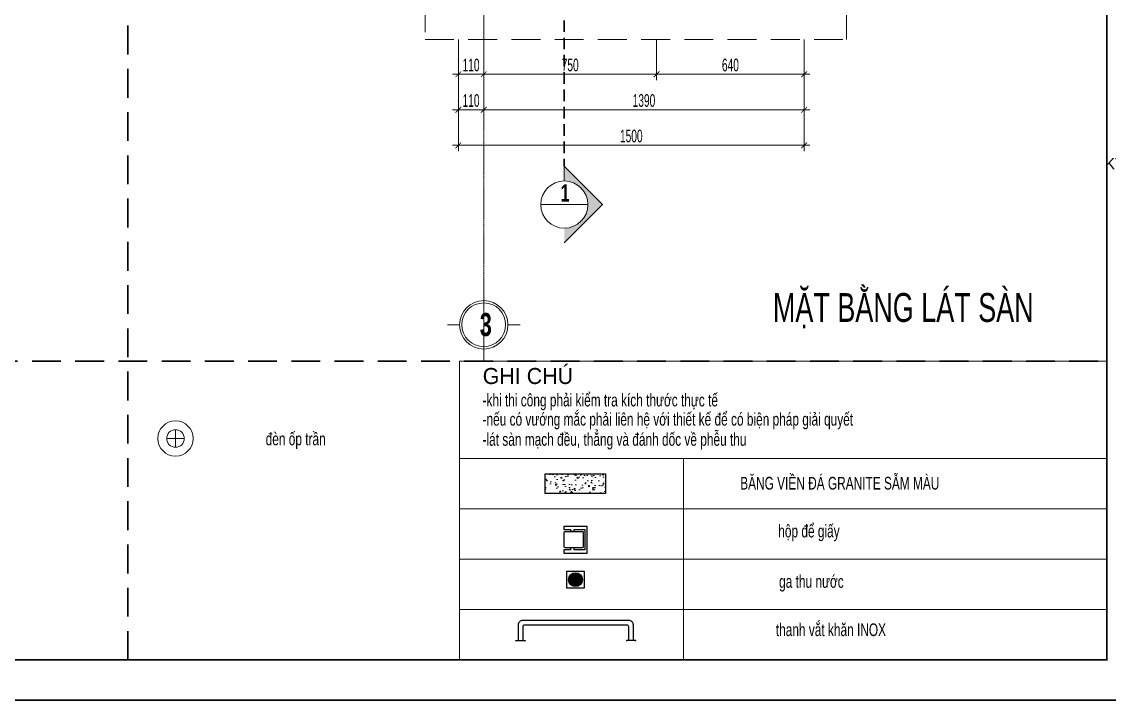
# Model space of a CAD drawing. Header units: millimetres. Extents: x 1336014 to 2939047, y -333549 to -60566.
# Drawn here: x 1410473 to 1415191, y -206472 to -203531 of the extents above; entities that cross this region are included whole.
import ezdxf
from ezdxf.enums import TextEntityAlignment as Align

# ---------------------------------------------------------------- set-up
doc = ezdxf.new("R2010")
doc.units = ezdxf.units.MM
doc.header["$MEASUREMENT"] = 0
for name, pattern in [('$1$HIDDEN', [0.375, 0.25, -0.125]), ('CENTER2', [1.125, 0.75, -0.125, 0.125, -0.125]), ('HIDDEN', [0.375, 0.25, -0.125])]:
    doc.linetypes.add(name, pattern=pattern)
for name, color, linetype, lineweight in [('02.Thay', 145, 'Continuous', 15), ('05.Text', 253, 'Continuous', 18), ('08.Dim', 156, 'Continuous', 15), ('09.Hatch', 250, 'Continuous', 5), ('10.truc', 250, 'CENTER2', 20), ('11.Khung bo', 32, 'Continuous', 50), ('12.Khung', 36, 'Continuous', 25), ('AUDIT_I_140806231233-0', 7, 'Continuous', 5), ('CA-dim', 8, 'Continuous', 13), ('CA.dim 08', 8, 'Continuous', 13), ('CCA - TUONG', 7, 'Continuous', 35)]:
    doc.layers.add(name, color=color, linetype=linetype, lineweight=lineweight)
doc.layers.add('HACH', color=250, linetype='Continuous')
doc.layers.add('text', color=7, linetype='Continuous')
doc.layers.add('Tpl_Bound', color=1, linetype='Continuous', plot=False)
doc.styles.add('AVANTHB', font='')
doc.styles.add('CA.JSC1', font='', dxfattribs={"width": 0.8})
doc.styles.add('TT5_Ghi chu 1', font='', dxfattribs={"width": 0.7, "height": 240})
doc.styles.add('TT5_Text Dim', font='hoatbif.shx', dxfattribs={"width": 0.6})
doc.styles.add('VnAvantH', font='')
doc.styles.get('AVANTHB').set_extended_font_data('.VnAvantH', bold=True)
doc.styles.get('CA.JSC1').set_extended_font_data('.VnAvantH')
doc.styles.get('TT5_Ghi chu 1').set_extended_font_data('.VnBlackH')
doc.styles.get('VnAvantH').set_extended_font_data('.VnAvantH')
doc.dimstyles.new('TT5_Dim 1-25', dxfattribs={"dimscale": 25, "dimtxt": 2.2, "dimasz": 1, "dimexe": 1, "dimexo": 0, "dimgap": 0.5, "dimtad": 1, "dimdec": 0, "dimzin": 0, "dimdsep": 46, "dimtxsty": 'TT5_Text Dim', "dimblk": 'ARCHTICK', "dimcen": 0, "dimdle": 1, "dimclrd": 256, "dimclre": 256, "dimclrt": 1, "dimadec": 0, "dimazin": 0, "dimtfac": 0.015, "dimtdec": 0, "dimtix": 1, "dimtmove": 2, "dimatfit": 3, "dimldrblk": 'DOT', "dimfxl": 1, "dimtolj": 1, "dimtzin": 0, "dimlwd": -1, "dimlwe": -1, "dimarcsym": 1})

# ---------------------------------------------------------------- blocks, each defined once
blk = doc.blocks.new('100')
at = {"layer": '11.Khung bo', "const_width": 26.7}
blk.add_lwpolyline([(1860913, -945240), (1860913, -916940), (1896063, -916940), (1896063, -945240)], close=True, dxfattribs=at)
blk.add_lwpolyline([(1860913, -945240), (1860913, -916940), (1896063, -916940), (1896063, -945240)], close=True, dxfattribs=at)
blk.add_lwpolyline([(1860913, -945240), (1860913, -916940), (1896063, -916940), (1896063, -945240)], close=True, dxfattribs=at)
at = {"layer": '12.Khung'}
blk.add_lwpolyline([(1901579, -945940), (1901579, -916240), (1859580, -916240), (1859580, -945940)], close=True, dxfattribs=at)
blk.add_lwpolyline([(1901579, -945940), (1901579, -916240), (1859580, -916240), (1859580, -945940)], close=True, dxfattribs=at)
blk.add_lwpolyline([(1901579, -945940), (1901579, -916240), (1859580, -916240), (1859580, -945940)], close=True, dxfattribs=at)
at = {"layer": '05.Text', "style": 'VnAvantH'}
blk.add_text('KTS.lª thÕ trinh', height=198, dxfattribs=at).set_placement((1898428, -936733), align=Align.RIGHT)
blk = doc.blocks.new('dfgdgdggdg')
at = {"color": 147}
for p, q in [((-55, 0), (55, 0)), ((0, 55), (0, -55))]:
    blk.add_line(p, q, dxfattribs=at)
blk.add_circle((0, 0), 110)
blk.add_circle((0, 0), 55, dxfattribs=at)
blk = doc.blocks.new('WH1')
h = blk.add_hatch()
h.set_pattern_fill('HONEY', color=250, angle=-180, style=0)
h.set_pattern_definition([(180, (28744.471, 7941.3756), (-4.7625, -2.74963), [3.175, -6.35]), (300, (28744.471, 7941.3756), (4.76249943, -2.74963099), [3.175, -6.35]), (240, (28744.471, 7941.3756), (-5.7e-07, -5.49926099), [-6.35, 3.175])])
h.paths.add_polyline_path([(120.3, 70.5, 1), (23, 70.5, 1)])
for p, q in [((0, 0), (0, 141)), ((0, 141), (146, 141)), ((146, 141), (146, 0)), ((146, 0), (0, 0))]:
    blk.add_line(p, q)
blk.add_circle((71.6, 70.5), 58.6)
at = {"color": 8}
blk.add_circle((71.6, 70.5), 48.6, dxfattribs=at)
blk = doc.blocks.new('ewefw')
at = {"linetype": 'Continuous', "ltscale": 50}
for p, q in [((-29.8, -53.2), (-29.8, 69.1)), ((-29.8, 69.1), (109.8, 69.1)), ((109.8, 69.1), (109.8, -53.2)), ((93.1, 56), (-13, 56)), ((-13, 56), (-13, 1.7)), ((-13, 1.7), (-2.8, 1.7)), ((-2.8, 1.7), (-2.8, -17.8)), ((0, 44.9), (0.9, 48)), ((0, -44.9), (0, 44.9)), ((0.9, 48), (3.7, 49.8)), ((3.7, 49.8), (8.4, 50.4)), ((8.4, 50.4), (71.6, 50.4)), ((71.6, 50.4), (77.2, 49.8)), ((77.2, 49.8), (80.7, 48)), ((80.7, 48), (81.9, 44.9)), ((81.9, 44.9), (81.9, -44.9)), ((84.7, -17.8), (84.7, 1.7)), ((84.7, 1.7), (93.1, 1.7)), ((93.1, 1.7), (93.1, 56)), ((-13, -53.2), (-29.8, -53.2)), ((-2.8, -17.8), (-13, -17.8)), ((-13, -17.8), (-13, -53.2)), ((0.9, -49.5), (0, -44.9)), ((3.7, -52.3), (0.9, -49.5)), ((8.4, -53.2), (3.7, -52.3)), ((71.6, -53.2), (8.4, -53.2)), ((77.2, -52.3), (71.6, -53.2)), ((80.7, -49.5), (77.2, -52.3)), ((81.9, -44.9), (80.7, -49.5)), ((93.1, -17.8), (84.7, -17.8)), ((93.1, -53.2), (93.1, -17.8)), ((109.8, -53.2), (93.1, -53.2))]:
    blk.add_line(p, q, dxfattribs=at)
blk = doc.blocks.new('A$C3D407474')
for points in [[(0, 60), (0, 55), (60, 55), (60, 60)], [(780, 60), (780, 55), (720, 55), (720, 60)]]:
    blk.add_lwpolyline(points)
for points in [[(15, 55), (15, -45, 0.414214), (45, -75), (735, -75, 0.414214), (765, -45), (765, 55)], [(45, 55), (45, -35, 0.414214), (55, -45), (725, -45, 0.414214), (735, -35), (735, 55)]]:
    blk.add_lwpolyline(points, format="xyb")
blk = doc.blocks.new('_ARCHTICK')
at = {"const_width": 0.15}
blk.add_lwpolyline([(-0.5, -0.5), (0.5, 0.5)], dxfattribs=at)
blk = doc.blocks.new('*D1668')
at = {"layer": '08.Dim', "transparency": 16777216}
for p, q in [((1413227.2, -203607.5), (1413227.2, -203783.5)), ((1413867.2, -203607.5), (1413867.2, -203783.5)), ((1413892.2, -203758.5), (1413202.2, -203758.5))]:
    blk.add_line(p, q, dxfattribs=at)
at = {"layer": 'Defpoints', "color": 0, "transparency": 16777216}
for p in [(1413227.2, -203607.5), (1413867.2, -203607.5), (1413227.2, -203758.5)]:
    blk.add_point(p, dxfattribs=at)
at = {"layer": '08.Dim', "transparency": 16777216, "xscale": 25, "yscale": 25, "zscale": 25, "rotation": 180}
blk.add_blockref('_ARCHTICK', (1413227.2, -203758.5), dxfattribs=at)
at = {"layer": '08.Dim', "transparency": 16777216, "xscale": 25, "yscale": 25, "zscale": 25}
blk.add_blockref('_ARCHTICK', (1413867.2, -203758.5), dxfattribs=at)
at = {"layer": '08.Dim', "color": 1, "transparency": 16777216, "insert": (1413547.2, -203718.5), "char_height": 55, "attachment_point": 5, "style": 'TT5_Text Dim'}
blk.add_mtext('\\A1;640', dxfattribs=at)
blk = doc.blocks.new('_DOT')
blk.add_line((-0.5, 0), (-1, 0))
at = {"const_width": 0.5}
blk.add_lwpolyline([(-0.25, 0, 1), (0.25, 0, 1)], format="xyb", close=True, dxfattribs=at)
blk = doc.blocks.new('*D1669')
at = {"layer": '08.Dim', "transparency": 16777216}
for p, q in [((1412477.2, -203607.5), (1412477.2, -203783.5)), ((1413227.2, -203607.5), (1413227.2, -203783.5)), ((1413252.2, -203758.5), (1412452.2, -203758.5))]:
    blk.add_line(p, q, dxfattribs=at)
at = {"layer": 'Defpoints', "color": 0, "transparency": 16777216}
for p in [(1412477.2, -203607.5), (1413227.2, -203607.5), (1412477.2, -203758.5)]:
    blk.add_point(p, dxfattribs=at)
at = {"layer": '08.Dim', "transparency": 16777216, "xscale": 25, "yscale": 25, "zscale": 25, "rotation": 180}
blk.add_blockref('_ARCHTICK', (1412477.2, -203758.5), dxfattribs=at)
at = {"layer": '08.Dim', "transparency": 16777216, "xscale": 25, "yscale": 25, "zscale": 25}
blk.add_blockref('_ARCHTICK', (1413227.2, -203758.5), dxfattribs=at)
at = {"layer": '08.Dim', "color": 1, "transparency": 16777216, "insert": (1412852.2, -203718.5), "char_height": 55, "attachment_point": 5, "style": 'TT5_Text Dim'}
blk.add_mtext('\\A1;750', dxfattribs=at)
blk = doc.blocks.new('*D1670')
at = {"layer": '08.Dim', "transparency": 16777216}
for p, q in [((1412367.2, -203607.5), (1412367.2, -203783.5)), ((1412477.2, -203607.5), (1412477.2, -203783.5)), ((1412502.2, -203758.5), (1412342.2, -203758.5))]:
    blk.add_line(p, q, dxfattribs=at)
at = {"layer": 'Defpoints', "color": 0, "transparency": 16777216}
for p in [(1412367.2, -203607.5), (1412477.2, -203607.5), (1412367.2, -203758.5)]:
    blk.add_point(p, dxfattribs=at)
at = {"layer": '08.Dim', "transparency": 16777216, "xscale": 25, "yscale": 25, "zscale": 25, "rotation": 180}
blk.add_blockref('_ARCHTICK', (1412367.2, -203758.5), dxfattribs=at)
at = {"layer": '08.Dim', "transparency": 16777216, "xscale": 25, "yscale": 25, "zscale": 25}
blk.add_blockref('_ARCHTICK', (1412477.2, -203758.5), dxfattribs=at)
at = {"layer": '08.Dim', "color": 1, "transparency": 16777216, "insert": (1412422.2, -203718.5), "char_height": 55, "attachment_point": 5, "style": 'TT5_Text Dim'}
blk.add_mtext('\\A1;110', dxfattribs=at)
blk = doc.blocks.new('*D1671')
at = {"layer": '08.Dim', "transparency": 16777216}
for p, q in [((1412477.2, -203607.5), (1412477.2, -203937.5)), ((1413867.2, -203607.5), (1413867.2, -203937.5)), ((1413892.2, -203912.5), (1412452.2, -203912.5))]:
    blk.add_line(p, q, dxfattribs=at)
at = {"layer": 'Defpoints', "color": 0, "transparency": 16777216}
for p in [(1412477.2, -203607.5), (1413867.2, -203607.5), (1412477.2, -203912.5)]:
    blk.add_point(p, dxfattribs=at)
at = {"layer": '08.Dim', "transparency": 16777216, "xscale": 25, "yscale": 25, "zscale": 25, "rotation": 180}
blk.add_blockref('_ARCHTICK', (1412477.2, -203912.5), dxfattribs=at)
at = {"layer": '08.Dim', "transparency": 16777216, "xscale": 25, "yscale": 25, "zscale": 25}
blk.add_blockref('_ARCHTICK', (1413867.2, -203912.5), dxfattribs=at)
at = {"layer": '08.Dim', "color": 1, "transparency": 16777216, "insert": (1413172.2, -203872.5), "char_height": 55, "attachment_point": 5, "style": 'TT5_Text Dim'}
blk.add_mtext('\\A1;1390', dxfattribs=at)
blk = doc.blocks.new('*D1672')
at = {"layer": '08.Dim', "transparency": 16777216}
for p, q in [((1412367.2, -203607.5), (1412367.2, -203937.5)), ((1412477.2, -203607.5), (1412477.2, -203937.5)), ((1412502.2, -203912.5), (1412342.2, -203912.5))]:
    blk.add_line(p, q, dxfattribs=at)
at = {"layer": 'Defpoints', "color": 0, "transparency": 16777216}
for p in [(1412367.2, -203607.5), (1412477.2, -203607.5), (1412367.2, -203912.5)]:
    blk.add_point(p, dxfattribs=at)
at = {"layer": '08.Dim', "transparency": 16777216, "xscale": 25, "yscale": 25, "zscale": 25, "rotation": 180}
blk.add_blockref('_ARCHTICK', (1412367.2, -203912.5), dxfattribs=at)
at = {"layer": '08.Dim', "transparency": 16777216, "xscale": 25, "yscale": 25, "zscale": 25}
blk.add_blockref('_ARCHTICK', (1412477.2, -203912.5), dxfattribs=at)
at = {"layer": '08.Dim', "color": 1, "transparency": 16777216, "insert": (1412422.2, -203872.5), "char_height": 55, "attachment_point": 5, "style": 'TT5_Text Dim'}
blk.add_mtext('\\A1;110', dxfattribs=at)
blk = doc.blocks.new('*D1673')
at = {"layer": '08.Dim', "transparency": 16777216}
for p, q in [((1412367.2, -203607.5), (1412367.2, -204091.5)), ((1413867.2, -203607.5), (1413867.2, -204091.5)), ((1413892.2, -204066.5), (1412342.2, -204066.5))]:
    blk.add_line(p, q, dxfattribs=at)
at = {"layer": 'Defpoints', "color": 0, "transparency": 16777216}
for p in [(1412367.2, -203607.5), (1413867.2, -203607.5), (1412367.2, -204066.5)]:
    blk.add_point(p, dxfattribs=at)
at = {"layer": '08.Dim', "transparency": 16777216, "xscale": 25, "yscale": 25, "zscale": 25, "rotation": 180}
blk.add_blockref('_ARCHTICK', (1412367.2, -204066.5), dxfattribs=at)
at = {"layer": '08.Dim', "transparency": 16777216, "xscale": 25, "yscale": 25, "zscale": 25}
blk.add_blockref('_ARCHTICK', (1413867.2, -204066.5), dxfattribs=at)
at = {"layer": '08.Dim', "color": 1, "transparency": 16777216, "insert": (1413117.2, -204026.5), "char_height": 55, "attachment_point": 5, "style": 'TT5_Text Dim'}
blk.add_mtext('\\A1;1500', dxfattribs=at)
blk = doc.blocks.new('DANHTRUC')
for p, q in [((980383, -947347), (980383, -947137)), ((979963, -947767), (979753, -947767)), ((980803, -947767), (981013, -947767)), ((980383, -948187), (980383, -948397))]:
    blk.add_line(p, q)
for radius in [420, 380]:
    blk.add_circle((980383, -947767), radius)

msp = doc.modelspace()

# ---------------------------------------------------------------- hatches: boundary and pattern name
at = {"layer": '09.Hatch'}
msp.add_hatch(color=256, dxfattribs=at).paths.add_polyline_path([(1412826.7, -204221.1), (1412826.7, -204157.1), (1412993, -204323.4), (1412826.7, -204489.7), (1412826.7, -204425.7, 0.414214), (1412928.9, -204323.4, 0.414214)])
at = {"layer": 'CA.dim 08'}
h = msp.add_hatch(dxfattribs=at)
h.set_pattern_fill('AR-CONC', color=256, scale=8.333333, angle=-90, style=0)
h.set_pattern_definition([(320, (1412744.31, -205576.544), (-5.229, -59.772), [6.25, -68.75]), (265, (1412744.31, -205576.544), (62.683, 11.563), [5, -55]), (10.451, (1412743.873, -205581.525), (57.453, -48.209), [5.312, -58.429]), (316.184, (1412760.976, -205576.544), (-13.793, -88.937), [9.375, -103.125]), (6.636, (1412759.83, -205583.96), (81.176, -77.889), [7.968, -87.643]), (261.184, (1412760.98, -205576.54), (81.177, -77.89), [7.5, -82.5]), (291, (1412756.81, -205584.88), (-33.552, -49.742), [6.25, -68.75]), (236, (1412756.81, -205584.88), (60.429, -20.276), [5, -55]), (341.451, (1412754.013, -205589.023), (26.878, -70.019), [5.312, -58.429]), (307.5, (1412744.31, -205576.544), (27.7412, -1.0133), [0, -54.3333, 0, -55.8333, 0, -55.2083]), (277.5, (1412744.31, -205576.544), (32.8676, -21.9225), [0, -31.8333, 0, -53.0833, 0, -21.0417]), (237.5, (1412744.31, -205557.96), (-1.8796, -44.4852), [0, -20.8333, 0, -65, 0, -86.25]), (227.5, (1412744.31, -205549.628), (8.342, -48.599), [0, -27.0833, 0, -43.1667, 0, -61.25])])
h.paths.add_polyline_path([(1412744.3, -205490.5), (1412744.3, -205576.5), (1413005.1, -205576.5), (1413005.1, -205490.5)])

# ---------------------------------------------------------------- linework, layer by layer
at = {"layer": '02.Thay'}
for p, q in [((1412826.7, -204157.1), (1412826.7, -204221.1)), ((1412826.7, -204157.1), (1412826.7, -204221.1)), ((1412993, -204323.4), (1412826.7, -204157.1)), ((1412724.4, -204323.4), (1412928.9, -204323.4)), ((1412724.4, -204323.4), (1412928.9, -204323.4)), ((1412993, -204323.4), (1412826.7, -204489.7))]:
    msp.add_line(p, q, dxfattribs=at)
msp.add_circle((1412826.7, -204323.4), 102.3, dxfattribs=at)
msp.add_circle((1412826.7, -204323.4), 102.3, dxfattribs=at)
at = {"layer": '05.Text', "color": 6, "linetype": '$1$HIDDEN', "ltscale": 500}
msp.add_lwpolyline([(1414050.2, -200262.7), (1412222.7, -200262.7), (1412222.7, -203607.5), (1414050.2, -203607.5)], close=True, dxfattribs=at)
at = {"layer": '08.Dim'}
for p, q in [((1413344.4, -205424.1), (1413344.4, -206297.4)), ((1412371.5, -205642.5), (1415179.9, -205642.5)), ((1412371.5, -205860.8), (1415179.9, -205860.8)), ((1412371.5, -206079.2), (1415179.9, -206079.2))]:
    msp.add_line(p, q, dxfattribs=at)
for points in [[(1412371.5, -205002), (1415179.9, -205002), (1415179.9, -205424.1), (1412371.5, -205424.1)], [(1412371.5, -205424.1), (1415179.9, -205424.1), (1415179.9, -206297.4), (1412371.5, -206297.4)]]:
    msp.add_lwpolyline(points, close=True, dxfattribs=at)
at = {"layer": '10.truc'}
msp.add_line((1412477.2, -199222.5), (1412477.2, -205002), dxfattribs=at)
at = {"layer": 'CCA - TUONG', "color": 1, "linetype": 'HIDDEN', "ltscale": 200}
msp.add_line((1412826.7, -199549.8), (1412826.7, -204157.1), dxfattribs=at)
at = {"layer": 'CCA - TUONG', "color": 6, "linetype": 'HIDDEN', "ltscale": 500}
msp.add_line((1406392.5, -205002), (1415179.9, -205002), dxfattribs=at)
msp.add_lwpolyline([(1410933.8, -199047.5), (1410933.8, -206297.4)], dxfattribs=at)
at = {"layer": 'HACH'}
msp.add_lwpolyline([(1412744.3, -205490.5), (1413005.1, -205490.5), (1413005.1, -205576.5), (1412744.3, -205576.5)], close=True, dxfattribs=at)
at = {"layer": 'Tpl_Bound', "color": 1}
msp.add_lwpolyline([(1406059.2, -206472.4), (1406059.2, -199047.5), (1416559.1, -199047.5), (1416559.1, -206472.4)], close=True, dxfattribs=at)

# ---------------------------------------------------------------- block references
at = {"layer": '05.Text', "yscale": 0.25, "zscale": 0.25}
for name, p, xscale in [('100', (941164.3, 30012.5), 0.25), ('DANHTRUC', (1657573, 32097.1), -0.25)]:
    msp.add_blockref(name, p, dxfattribs=dict(at, xscale=xscale))
at = {"layer": 'CA-dim', "xscale": 0.694444444379769, "yscale": 0.694444444379769, "zscale": 0.694444444379769}
msp.add_blockref('dfgdgdggdg', (1411140, -205337.6), dxfattribs=at)
at = {"layer": 'HACH'}
for name, p, xscale, yscale, zscale, rotation in [('ewefw', (1412868.4, -205810), -0.833333333333333, 0.833333333333333, 0.833333333333333, 270), ('WH1', (1412912.2, -205913.4), 0.5136305732109273, 0.5136305732109273, 0.5136305732109273, 180), ('A$C3D407474', (1413136.3, -206176.6), 0.6666666667054716, 0.6666666667054716, 0.6666666667054716, 180)]:
    msp.add_blockref(name, p, dxfattribs=dict(at, xscale=xscale, yscale=yscale, zscale=zscale, rotation=rotation))

# ---------------------------------------------------------------- texts
at = {"layer": '05.Text', "style": 'AVANTHB', "width": 0.7}
msp.add_text('1', height=75, dxfattribs=at).set_placement((1412830, -204273.3), align=Align.MIDDLE_CENTER)
at = {"layer": '05.Text', "width": 0.7}
for s, height, style, p in [('MÆT B»NG L¸T SµN', 125, 'TT5_Ghi chu 1', (1413731.6, -204832.1)), ('3', 100, 'AVANTHB', (1412460.1, -204893.4))]:
    msp.add_text(s, height=height, dxfattribs=dict(at, style=style)).set_placement(p)
at = {"layer": 'AUDIT_I_140806231233-0', "style": 'CA.JSC1'}
msp.add_text('GHI CHó', height=69.44, dxfattribs=at).set_placement((1412472.7, -205066.6), align=Align.MIDDLE_LEFT)
at = {"layer": 'text', "style": 'TT5_Text Dim', "width": 0.7}
for s, p in [('-khi thi c«ng ph¶i kiÓm tra kÝch th\xadíc thùc tÕ', (1412472, -205171.1)), ('-nÕu cã v\xadíng m¾c ph¶i liªn hÖ víi thiÕt kÕ ®Ó cã biÖn ph¸p gi¶i quyÕt', (1412472, -205254.3)), ('®Ìn èp trÇn', (1411531.1, -205339.5)), ('-l¸t sµn m¹ch ®Òu, th¼ng vµ ®¸nh dèc vÒ phÔu thu ', (1412472, -205341.6))]:
    msp.add_text(s, height=55, dxfattribs=at).set_placement(p, align=Align.MIDDLE_LEFT)
for s, p in [('B¡NG VIÒN §¸ GRANITE SÉM MµU', (1414453.7, -205559)), ('hép ®Ó giÊy', (1414021.1, -205766.5)), ('ga thu n\xadíc', (1414038.6, -205984.9)), ('thanh v¾t kh¨n INOX', (1414222.3, -206194.3))]:
    msp.add_text(s, height=55, dxfattribs=at).set_placement(p, align=Align.RIGHT)

# ---------------------------------------------------------------- dimensions: what is measured, and where the dimension line sits
at = {"layer": '08.Dim'}
for base, p1, p2, picture, middle in [((1412367.2, -203758.5), (1412477.2, -203607.5), (1412367.2, -203607.5), '*D1670', (1412422.2, -203718.5)), ((1412367.2, -203912.5), (1412477.2, -203607.5), (1412367.2, -203607.5), '*D1672', (1412422.2, -203872.5)), ((1412367.2, -204066.5), (1413867.2, -203607.5), (1412367.2, -203607.5), '*D1673', (1413117.2, -204026.5)), ((1412477.2, -203758.5), (1413227.2, -203607.5), (1412477.2, -203607.5), '*D1669', (1412852.2, -203718.5)), ((1412477.2, -203912.5), (1413867.2, -203607.5), (1412477.2, -203607.5), '*D1671', (1413172.2, -203872.5)), ((1413227.2, -203758.5), (1413867.2, -203607.5), (1413227.2, -203607.5), '*D1668', (1413547.2, -203718.5))]:
    dim = msp.add_linear_dim(base=base, p1=p1, p2=p2, angle=180, dimstyle='TT5_Dim 1-25', dxfattribs=at)
    dim.commit()
    dim.dimension.update_dxf_attribs({"geometry": picture, "text_midpoint": middle})

doc.saveas('drawing.dxf')
